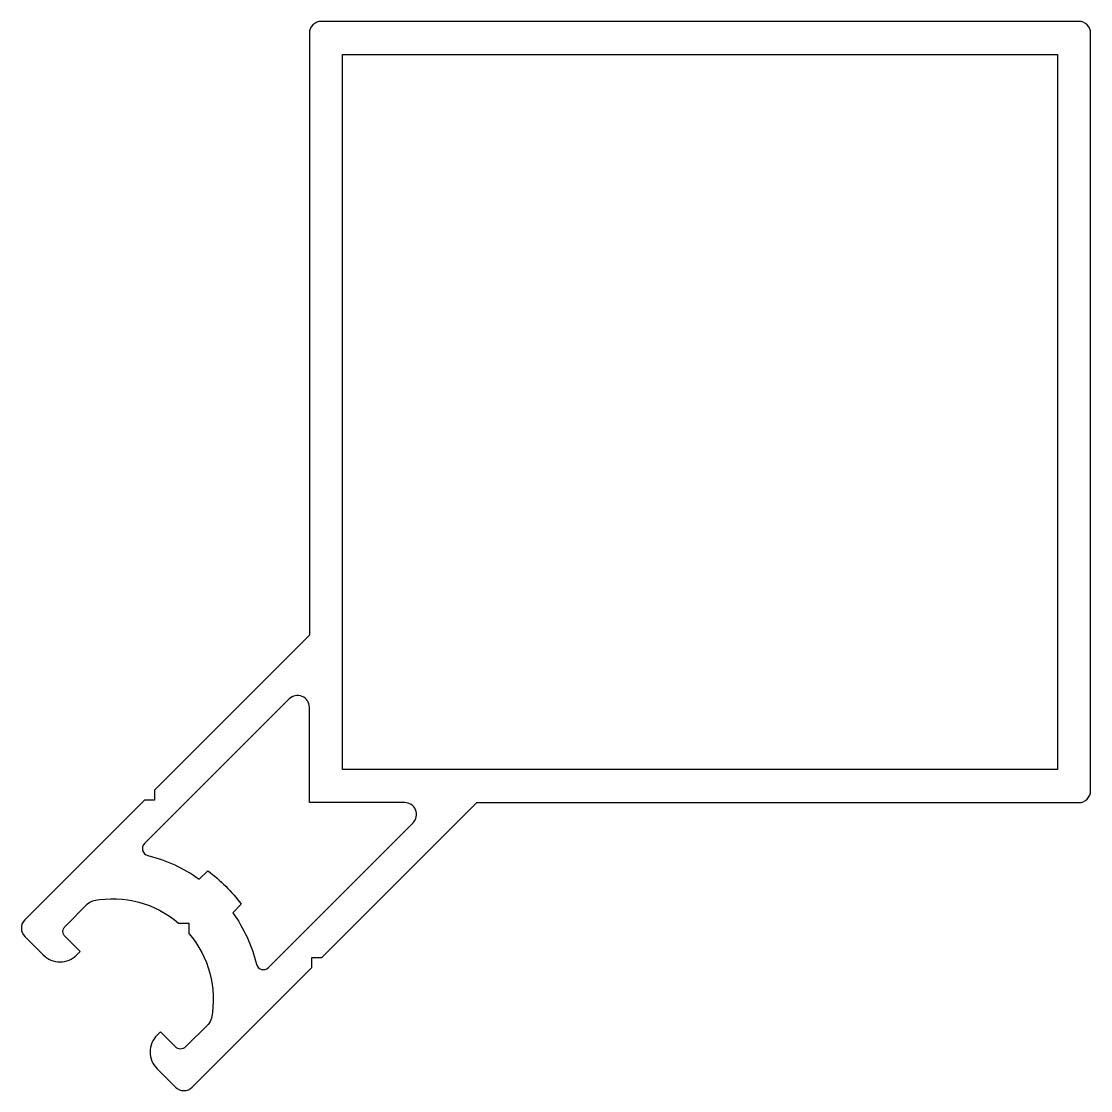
# Model space of a CAD drawing. Extents: x 1140.4 to 1185.6, y -153.3 to -108.2.
import ezdxf

# ---------------------------------------------------------------- set-up
doc = ezdxf.new("R2010")
doc.units = 0
doc.header["$LTSCALE"] = 15
doc.layers.add('290304SEND', color=182, linetype='CONTINUOUS')

msp = doc.modelspace()

# ---------------------------------------------------------------- linework, layer by layer
at = {"layer": '290304SEND', "color": 0}
for points in [[(1185.593, -108.658, 0.414214), (1185.093, -108.158), (1153.093, -108.158, 0.414214), (1152.593, -108.658), (1152.593, -134.087), (1146.052, -140.628), (1146.052, -141.052), (1145.628, -141.052), (1140.572, -146.108, 0.414214), (1140.572, -146.815), (1141.35, -147.593, 0.414214), (1142.764, -147.593), (1142.905, -147.452), (1142.269, -146.815, -0.414214), (1142.269, -146.391), (1143.225, -145.435, -0.149524), (1143.483, -145.297, -0.229816), (1147.061, -146.25), (1147.502, -146.25), (1147.502, -146.69, -0.229816), (1148.454, -150.268, -0.149524), (1148.316, -150.526), (1147.36, -151.482, -0.414214), (1146.936, -151.482), (1146.299, -150.846), (1146.158, -150.987, 0.414214), (1146.158, -152.401), (1146.936, -153.179, 0.414214), (1147.643, -153.179), (1152.699, -148.123), (1152.699, -147.699), (1153.123, -147.699), (1159.664, -141.158), (1185.093, -141.158, 0.414214), (1185.593, -140.658)], [(1152.593, -141.158), (1152.593, -137.133, 0.668179), (1151.739, -136.779), (1145.625, -142.893, 0.585079), (1145.767, -143.397, -0.096739), (1147.939, -144.397), (1148.297, -144.04, -0.074597), (1149.712, -145.454), (1149.354, -145.812, -0.096739), (1150.354, -147.984, 0.585079), (1150.858, -148.126), (1156.972, -142.012, 0.668179), (1156.618, -141.158)]]:
    msp.add_lwpolyline(points, format="xyb", close=True, dxfattribs=at)
msp.add_lwpolyline([(1153.993, -109.558), (1184.193, -109.558), (1184.193, -139.758), (1153.993, -139.758)], close=True, dxfattribs=at)

doc.saveas('drawing.dxf')
